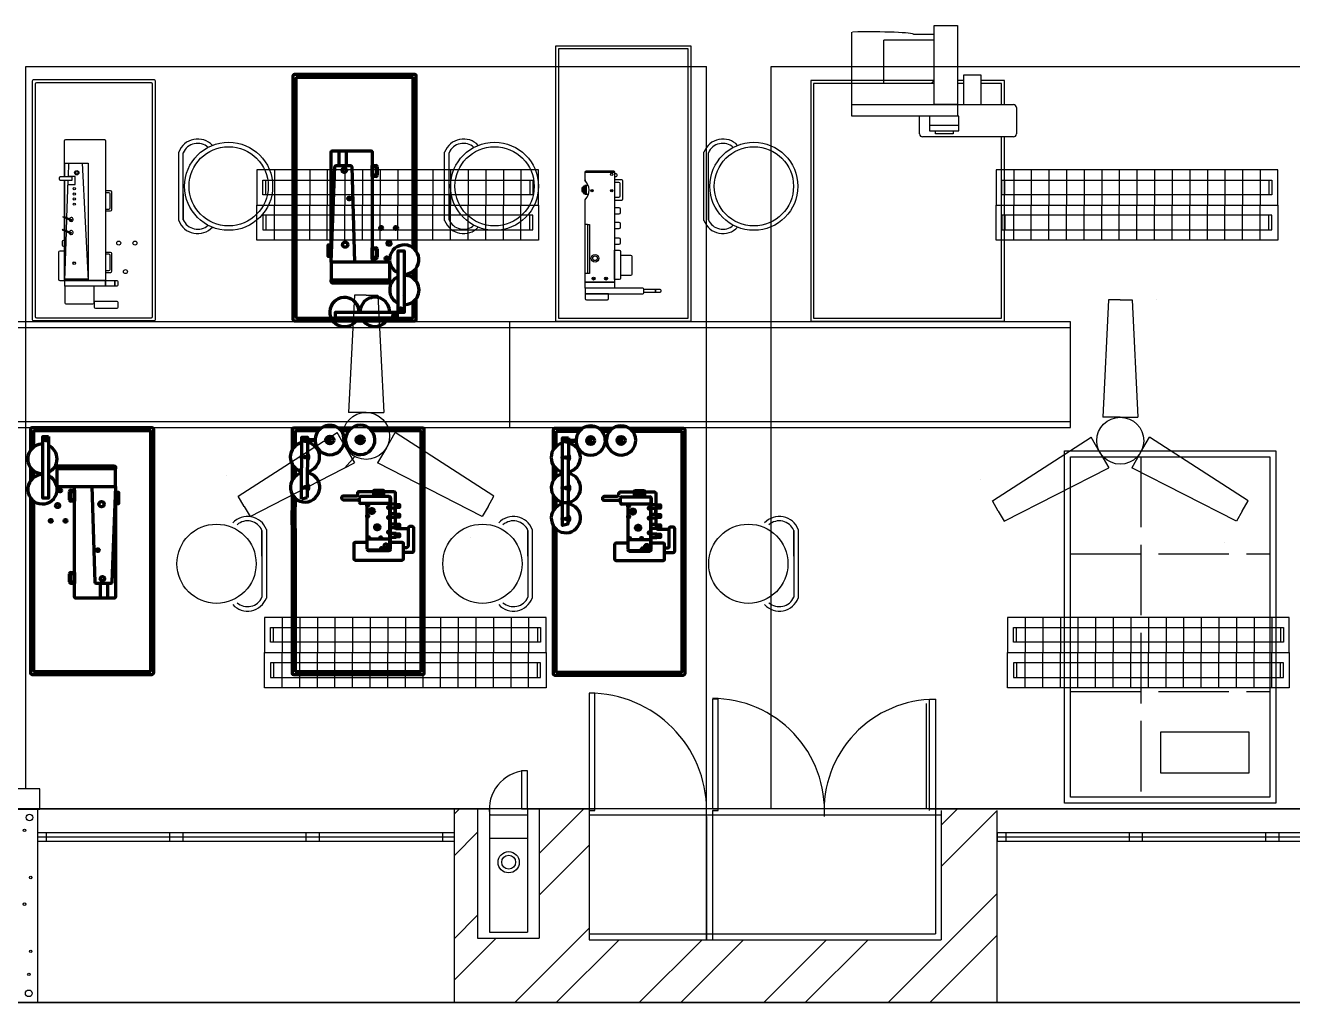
# Model space of a CAD drawing. Header units: inches. Extents: x 9 to 2198, y -380 to 182.
# Drawn here: x 531.1 to 747.1, y -309.1 to -142.5 of the extents above; entities that cross this region are included whole.
import ezdxf

# ---------------------------------------------------------------- set-up
doc = ezdxf.new("R2010")
doc.units = ezdxf.units.IN
doc.header["$MEASUREMENT"] = 0
doc.linetypes.add('ACAD_ISO02W100', pattern=[15, 12, -3])
for name, color, linetype in [('beam', 50, 'Continuous'), ('center table', 30, 'Continuous'), ('chairs', 100, 'Continuous'), ('electrical', 60, 'Continuous'), ('fans', 210, 'Continuous'), ('machines', 21, 'Continuous'), ('outer wall', 10, 'Continuous'), ('pillar hatching', 40, 'Continuous'), ('tables', 4, 'Continuous'), ('tubelights', 201, 'Continuous')]:
    doc.layers.add(name, color=color, linetype=linetype)

# ---------------------------------------------------------------- blocks, each defined once
blk = doc.blocks.new('new block')
at = {"layer": 'machines'}
for p, q in [((277.81, 1522.41), (282.31, 1522.41)), ((277.31, 1505.91), (277.31, 1521.91)), ((282.81, 1521.91), (282.81, 1506.41)), ((263.81, 1512.4), (277.31, 1512.4)), ((263.81, 1508.4), (263.81, 1512.4)), ((277.31, 1512.4), (277.31, 1508.4)), ((279.31, 1512.63), (279.31, 1507.63)), ((281.81, 1512.63), (279.31, 1512.63)), ((280.81, 1507.63), (280.81, 1512.63)), ((281.81, 1507.63), (281.81, 1512.63)), ((277.31, 1508.4), (263.81, 1508.4)), ((265.39, 1508.4), (265.39, 1504.9)), ((266.32, 1508.4), (266.32, 1499.85)), ((273.2, 1508.4), (273.2, 1508.4)), ((273.2, 1508.4), (273.7, 1507.9)), ((273.7, 1507.9), (273.7, 1499.82)), ((273.7, 1507.9), (273.7, 1507.9)), ((279.31, 1507.63), (281.81, 1507.63)), ((282.31, 1505.91), (279.31, 1505.91)), ((273.7, 1499.85), (266.32, 1499.85)), ((277.31, 1494.4), (264.95, 1494.4))]:
    blk.add_line(p, q, dxfattribs=at)
for points in [[(272.31, 1516.41), (272.31, 1513.41), (277.31, 1513.41), (277.31, 1516.41)], [(279.31, 1512.4), (279.31, 1494.4), (277.31, 1494.4), (277.31, 1512.4)], [(281.81, 1511.63), (282.31, 1511.63), (282.31, 1508.63), (281.81, 1508.63)]]:
    blk.add_lwpolyline(points, close=True, dxfattribs=at)
for centre, start, end in [((277.81, 1521.91), 90, 180), ((282.31, 1521.91), 0, 90), ((282.31, 1506.41), 270, 0)]:
    blk.add_arc(centre, 0.5, start, end, dxfattribs=at)
blk.add_ellipse((265.55, 1495.68), major_axis=(0.12, -9.34), ratio=0.066477, start_param=3.20336, end_param=4.842634, dxfattribs=at)
blk = doc.blocks.new('*U32')
at = {"layer": 'fans'}
for p, q in [((-3.57, 10), (-4.57, -10)), ((-1.57, 10), (-3.57, 10)), ((-1.57, 10), (-1.57, 10)), ((-1.57, 10), (-1.57, 10)), ((-1.57, 10), (-1.57, 10)), ((-1.57, 10), (-1.57, 10)), ((-1.57, 10), (0.43, 10)), ((0.43, 10), (1.43, -10)), ((4.57, 10), (4.57, 10)), ((-1.57, -10), (-4.57, -10)), ((-1.57, -10), (1.43, -10))]:
    blk.add_line(p, q, dxfattribs=at)
blk = doc.blocks.new('*U33')
at = {"layer": 'fans', "color": 0, "linetype": 'ByBlock', "lineweight": -2, "transparency": 16777216}
blk.add_blockref('*U32', (1152.58, 51.52), dxfattribs=at)
for p, rotation in [((1138.1, 31.88), 120), ((1162.34, 29.16), 239.9999999999999)]:
    blk.add_blockref('*U32', p, dxfattribs=dict(at, rotation=rotation))
blk = doc.blocks.new('*U34')
at = {"layer": 'fans'}
for p, q in [((-3.57, 10), (-4.57, -10)), ((-1.57, 10), (-3.57, 10)), ((-1.57, 10), (-1.57, 10)), ((-1.57, 10), (-1.57, 10)), ((-1.57, 10), (-1.57, 10)), ((-1.57, 10), (-1.57, 10)), ((-1.57, 10), (0.43, 10)), ((0.43, 10), (1.43, -10)), ((4.57, 10), (4.57, 10)), ((-1.57, -10), (-4.57, -10)), ((-1.57, -10), (1.43, -10))]:
    blk.add_line(p, q, dxfattribs=at)
blk = doc.blocks.new('*U35')
at = {"layer": 'fans', "color": 0, "linetype": 'ByBlock', "lineweight": -2, "transparency": 16777216}
blk.add_blockref('*U34', (1152.58, 51.52), dxfattribs=at)
for p, rotation in [((1138.1, 31.88), 120), ((1162.34, 29.16), 239.9999999999999)]:
    blk.add_blockref('*U34', p, dxfattribs=dict(at, rotation=rotation))
blk = doc.blocks.new('TUBELIGHT')
for p, q in [((2377.8, 620.73), (2329.8, 620.73)), ((2329.8, 620.73), (2329.8, 614.73)), ((2332.8, 620.73), (2332.8, 614.73)), ((2335.8, 620.73), (2335.8, 614.73)), ((2338.8, 620.73), (2338.8, 614.73)), ((2341.8, 620.73), (2341.8, 614.73)), ((2344.8, 620.73), (2344.8, 614.73)), ((2347.8, 620.73), (2347.8, 614.73)), ((2350.8, 620.73), (2350.8, 614.73)), ((2353.8, 620.73), (2353.8, 614.73)), ((2356.8, 620.73), (2356.8, 614.73)), ((2359.8, 620.73), (2359.8, 614.73)), ((2362.8, 620.73), (2362.8, 614.73)), ((2365.8, 620.73), (2365.8, 614.73)), ((2368.8, 620.73), (2368.8, 614.73)), ((2371.8, 620.73), (2371.8, 614.73)), ((2374.8, 620.73), (2374.8, 614.73)), ((2377.8, 614.73), (2377.8, 620.73)), ((2330.8, 618.98), (2376.8, 618.98)), ((2330.8, 616.48), (2330.8, 618.98)), ((2331.3, 616.48), (2331.3, 618.98)), ((2376.3, 618.98), (2376.3, 616.48)), ((2376.8, 618.98), (2376.8, 616.48)), ((2376.8, 616.48), (2330.8, 616.48)), ((2329.8, 614.73), (2377.8, 614.73)), ((2329.8, 608.73), (2329.8, 614.73)), ((2332.8, 608.73), (2332.8, 614.73)), ((2335.8, 608.73), (2335.8, 614.73)), ((2338.8, 608.73), (2338.8, 614.73)), ((2341.8, 608.73), (2341.8, 614.73)), ((2344.8, 608.73), (2344.8, 614.73)), ((2347.8, 608.73), (2347.8, 614.73)), ((2350.8, 608.73), (2350.8, 614.73)), ((2353.8, 608.73), (2353.8, 614.73)), ((2356.8, 608.73), (2356.8, 614.73)), ((2359.8, 608.73), (2359.8, 614.73)), ((2362.8, 608.73), (2362.8, 614.73)), ((2365.8, 608.73), (2365.8, 614.73)), ((2368.8, 608.73), (2368.8, 614.73)), ((2371.8, 608.73), (2371.8, 614.73)), ((2374.8, 608.73), (2374.8, 614.73)), ((2377.8, 614.73), (2377.8, 608.73)), ((2376.8, 612.98), (2330.8, 612.98)), ((2330.8, 612.98), (2330.8, 610.48)), ((2331.3, 612.98), (2331.3, 610.48)), ((2376.3, 610.48), (2376.3, 612.98)), ((2376.8, 610.48), (2376.8, 612.98)), ((2330.8, 610.48), (2376.8, 610.48)), ((2377.8, 608.73), (2329.8, 608.73))]:
    blk.add_line(p, q)

msp = doc.modelspace()

# ---------------------------------------------------------------- linework, layer by layer
at = {"layer": 'beam'}
for p, q in [((531.19477, -149.55658), (647.19477, -149.55658)), ((531.19477, -272.61355), (531.19477, -149.55658)), ((647.19477, -298.33975), (647.19477, -149.55658)), ((658.19477, -149.55658), (791.19477, -149.55658)), ((658.19477, -276.05658), (658.19477, -149.55658)), ((531.19477, -276.11355), (531.19477, -276.05658))]:
    msp.add_line(p, q, dxfattribs=at)
at = {"layer": 'center table'}
for p, q in [((709.19477, -193.05658), (136.19477, -193.05658)), ((709.19477, -194.05658), (136.19477, -194.05658)), ((613.69477, -211.05658), (613.69477, -193.05658)), ((709.19477, -211.05658), (709.19477, -193.05658)), ((136.19477, -210.05658), (709.19477, -210.05658)), ((136.19477, -211.05658), (709.19477, -211.05658))]:
    msp.add_line(p, q, dxfattribs=at)
at = {"layer": 'chairs', "linetype": 'ByBlock'}
for p, q in [((557.27291, -175.79992), (557.27291, -164.12129)), ((558.02291, -175.65413), (558.02291, -164.26708)), ((602.57893, -175.79992), (602.57893, -164.12129)), ((603.32893, -175.65413), (603.32893, -164.26708)), ((646.76628, -175.79992), (646.76628, -164.12129)), ((647.51628, -175.65413), (647.51628, -164.26708)), ((558.02291, -171.23863), (558.02291, -175.65413)), ((603.32893, -171.23863), (603.32893, -175.65413)), ((647.51628, -171.23863), (647.51628, -175.65413)), ((571.45125, -232.99527), (571.45125, -228.57977)), ((571.45125, -228.57977), (571.45125, -239.96682)), ((572.20125, -228.43398), (572.20125, -240.11261)), ((616.763, -232.99527), (616.763, -228.57977)), ((616.763, -228.57977), (616.763, -239.96682)), ((617.513, -228.43398), (617.513, -240.11261)), ((662.07476, -232.99527), (662.07476, -228.57977)), ((662.07476, -228.57977), (662.07476, -239.96682)), ((662.82476, -228.43398), (662.82476, -240.11261))]:
    msp.add_line(p, q, dxfattribs=at)
for centre, radius in [((565.77058, -169.9606), 7.5), ((565.77058, -169.9606), 6.75), ((611.0766, -169.9606), 7.5), ((611.0766, -169.9606), 6.75), ((655.26395, -169.9606), 7.5), ((655.26395, -169.9606), 6.75), ((563.70358, -234.2733), 6.75), ((609.01533, -234.2733), 6.75), ((654.32709, -234.2733), 6.75)]:
    msp.add_circle(centre, radius, dxfattribs=at)
for centre, radius, start, end in [((560.48731, -165.33658), 3.43646, 43.0339046, 159.2895399), ((605.79332, -165.33658), 3.43646, 43.0339046, 159.2895399), ((649.98067, -165.33658), 3.43646, 43.0339046, 159.2895399), ((560.48731, -165.33658), 2.68646, 48.4094874, 156.5400873), ((605.79332, -165.33658), 2.68646, 48.4094874, 156.5400873), ((649.98067, -165.33658), 2.68646, 48.4094874, 156.5400873), ((560.48731, -174.58463), 3.43646, 200.7104601, 316.9660954), ((560.48731, -174.58463), 2.68646, 203.4599127, 311.5905126), ((605.79332, -174.58463), 3.43646, 200.7104601, 316.9660954), ((605.79332, -174.58463), 2.68646, 203.4599127, 311.5905126), ((649.98067, -174.58463), 3.43646, 200.7104601, 316.9660954), ((649.98067, -174.58463), 2.68646, 203.4599127, 311.5905126), ((568.98686, -229.64927), 3.43646, 20.7104601, 136.9660954), ((614.29861, -229.64927), 3.43646, 20.7104601, 136.9660954), ((659.61037, -229.64927), 3.43646, 20.7104601, 136.9660954), ((568.98686, -229.64927), 2.68646, 23.4599127, 131.5905126), ((614.29861, -229.64927), 2.68646, 23.4599127, 131.5905126), ((659.61037, -229.64927), 2.68646, 23.4599127, 131.5905126), ((568.98686, -238.89732), 3.43646, 223.0339046, 339.2895399), ((568.98686, -238.89732), 2.68646, 228.4094874, 336.5400873), ((614.29861, -238.89732), 3.43646, 223.0339046, 339.2895399), ((614.29861, -238.89732), 2.68646, 228.4094874, 336.5400873), ((659.61037, -238.89732), 3.43646, 223.0339046, 339.2895399), ((659.61037, -238.89732), 2.68646, 228.4094874, 336.5400873)]:
    msp.add_arc(centre, radius, start, end, dxfattribs=at)
at = {"layer": 'electrical'}
msp.add_lwpolyline([(517.62191, -276.11355), (533.62191, -276.11355), (533.62191, -272.61355), (517.62191, -272.61355)], close=True, dxfattribs=at)
at = {"layer": 'fans'}
for p, q in [((591.90538, -215.43935), (592.03443, -215.57939)), ((587.2989, -216.01998), (585.55555, -217.95448)), ((714.9655, -216.2308), (714.84118, -216.364)), ((720.67498, -215.97461), (720.73584, -216.0393))]:
    msp.add_line(p, q, dxfattribs=at)
for centre in [(589.19477, -212.49782), (717.69477, -213.30658)]:
    msp.add_circle(centre, 4, dxfattribs=at)
at = {"layer": 'machines'}
for p, q in [((697.94442, -151.92726), (693.99569, -151.92726)), ((697.44442, -152.42726), (693.99569, -152.42726)), ((697.44442, -156.03662), (697.44442, -152.42726)), ((697.94442, -156.03662), (697.94442, -151.92726)), ((537.83058, -168.29237), (537.83058, -166.02467)), ((537.83058, -166.02467), (539.33171, -166.02467)), ((538.46817, -168.29237), (538.54895, -166.03883)), ((539.59482, -168.29237), (538.49646, -168.29237)), ((539.59482, -169.62774), (539.59482, -168.29237)), ((631.52729, -167.60361), (626.52872, -167.60361)), ((631.50457, -167.50453), (626.52929, -167.50453)), ((631.77934, -167.82374), (631.51089, -167.82374)), ((631.51089, -168.31272), (631.77934, -168.31272)), ((631.97934, -168.11272), (631.97934, -168.02374)), ((537.83058, -175.14084), (537.83058, -168.97315)), ((538.21687, -175.30298), (538.44376, -168.97315)), ((538.39185, -169.62774), (539.59482, -169.62774)), ((626.08491, -170.19934), (625.97486, -170.19934)), ((625.97486, -170.19934), (625.97486, -170.87048)), ((626.24499, -170.06912), (626.09491, -170.06912)), ((626.09491, -170.06912), (626.09491, -171.04078)), ((626.45509, -169.95893), (626.24499, -169.95893)), ((626.24499, -169.95893), (626.24499, -171.171)), ((627.03537, -169.82871), (626.46509, -169.82871)), ((626.46509, -169.82871), (626.46509, -171.31124)), ((626.51512, -168.84703), (626.51512, -168.98727)), ((626.51512, -168.98727), (626.51512, -168.98727)), ((626.66519, -169.83872), (626.66519, -171.31124)), ((632.74614, -168.83164), (631.51089, -168.83164)), ((632.26772, -169.31064), (631.51089, -169.31064)), ((632.46772, -171.60545), (632.46772, -169.51064)), ((632.94614, -172.11439), (632.94614, -169.03164)), ((545.38196, -171.05697), (544.8052, -171.05697)), ((545.66813, -170.74997), (544.81542, -170.74997)), ((545.58196, -173.6506), (545.58196, -171.25697)), ((545.86813, -173.94736), (545.86813, -170.94997)), ((625.97486, -170.87048), (626.08491, -170.87048)), ((626.09491, -171.04078), (626.24499, -171.04078)), ((626.24499, -171.171), (626.46509, -171.171)), ((626.46509, -171.31124), (627.07539, -171.31124)), ((631.52086, -171.80545), (632.26772, -171.80545)), ((631.53083, -172.31439), (632.74614, -172.31439)), ((544.79498, -173.8506), (545.38196, -173.8506)), ((544.79498, -174.14736), (545.66813, -174.14736)), ((537.83058, -177.38336), (537.83058, -175.35774)), ((538.13768, -177.51226), (538.20921, -175.51666)), ((626.53212, -176.43606), (626.90096, -176.43606)), ((626.8943, -176.44569), (627.23092, -176.44569)), ((626.90096, -176.43606), (626.90096, -184.80667)), ((627.23092, -176.44569), (627.23092, -184.82326)), ((537.83058, -186.02467), (537.83058, -177.60027)), ((537.83346, -185.99937), (538.13002, -177.72595)), ((545.66813, -181.22348), (544.81542, -181.22348)), ((545.38196, -181.53047), (544.8052, -181.53047)), ((545.58196, -184.1241), (545.58196, -181.73047)), ((545.86813, -184.42086), (545.86813, -181.42348)), ((544.79498, -184.3241), (545.38196, -184.3241)), ((544.79498, -184.62086), (545.66813, -184.62086)), ((626.90096, -184.80667), (626.51998, -184.80667)), ((627.23092, -184.82326), (626.60578, -184.82326)), ((541.8182, -185.78096), (537.81734, -185.78096)), ((684.69477, -276.05658), (684.69477, -258.05658))]:
    msp.add_line(p, q, dxfattribs=at)
at = {"layer": 'machines', "linetype": 'ByBlock', "lineweight": 100}
for p, q in [((584.53669, -163.90362), (584.53669, -166.40285)), ((585.81642, -163.89265), (585.81642, -166.40285)), ((583.85449, -167.29193), (583.63333, -167.32356)), ((583.63333, -167.55019), (583.63333, -167.32356)), ((583.63333, -167.55019), (583.85449, -167.55019)), ((590.22338, -166.40717), (590.84052, -166.40717)), ((590.22338, -168.29065), (590.22338, -166.40717)), ((590.22338, -166.60717), (590.64052, -166.60717)), ((590.64052, -168.09065), (590.22338, -168.09065)), ((590.84052, -168.29065), (590.22338, -168.29065)), ((590.89052, -166.85717), (590.89052, -167.84065)), ((591.09052, -166.65717), (591.09052, -168.04065)), ((590.22338, -180.42179), (590.84052, -180.42179)), ((590.22338, -182.30527), (590.22338, -180.42179)), ((590.22338, -180.62179), (590.64052, -180.62179)), ((590.89052, -180.87179), (590.89052, -181.85527)), ((591.09052, -180.67179), (591.09052, -182.05527)), ((590.64052, -182.10527), (590.22338, -182.10527)), ((590.84052, -182.30527), (590.22338, -182.30527)), ((585.69758, -213.32679), (585.69263, -213.12679)), ((630.14265, -213.41785), (630.13769, -213.21785)), ((538.65632, -223.35733), (538.65632, -221.97385)), ((538.85632, -223.15733), (538.85632, -222.17385)), ((538.90632, -221.72385), (539.52346, -221.72385)), ((539.10632, -221.92385), (539.52346, -221.92385)), ((539.52346, -221.72385), (539.52346, -223.60733)), ((590.49835, -222.16408), (592.1809, -222.16408)), ((590.49835, -222.36408), (590.49835, -222.16408)), ((590.49835, -222.36408), (592.1809, -222.36408)), ((590.61077, -222.35972), (590.61077, -222.15972)), ((590.75693, -222.36535), (590.75693, -222.16535)), ((590.90308, -222.36457), (590.90308, -222.16457)), ((591.06048, -222.36457), (591.06048, -222.16457)), ((591.19539, -222.36457), (591.19539, -222.16457)), ((591.34155, -222.35972), (591.34155, -222.15972)), ((591.48208, -222.35972), (591.48208, -222.15972)), ((591.60575, -222.35972), (591.60575, -222.15972)), ((591.73504, -222.35972), (591.73504, -222.15972)), ((591.86995, -222.3541), (591.86995, -222.1541)), ((592.00486, -222.3541), (592.00486, -222.1541)), ((592.11167, -222.3541), (592.11167, -222.1541)), ((634.94341, -222.25515), (636.62596, -222.25515)), ((634.94341, -222.45515), (634.94341, -222.25515)), ((635.05584, -222.45079), (635.05584, -222.25079)), ((635.20199, -222.45641), (635.20199, -222.25641)), ((635.34815, -222.45564), (635.34815, -222.25564)), ((635.50554, -222.45564), (635.50554, -222.25564)), ((635.64046, -222.45564), (635.64046, -222.25564)), ((635.78661, -222.45079), (635.78661, -222.25079)), ((635.92714, -222.45079), (635.92714, -222.25079)), ((636.05081, -222.45079), (636.05081, -222.25079)), ((636.18011, -222.45079), (636.18011, -222.25079)), ((636.31502, -222.44517), (636.31502, -222.24517)), ((636.44993, -222.44517), (636.44993, -222.24517)), ((636.55674, -222.44517), (636.55674, -222.24517)), ((539.52346, -223.60733), (538.90632, -223.60733)), ((539.52346, -223.40733), (539.10632, -223.40733)), ((577.10193, -228.25118), (577.10193, -224.56253)), ((578.20753, -223.20876), (579.15066, -222.95966)), ((588.07105, -223.77377), (588.07105, -223.0213)), ((588.32105, -222.7713), (593.08962, -222.7713)), ((593.33962, -224.02377), (588.32105, -224.02377)), ((593.33962, -224.02377), (589.33962, -224.02377)), ((589.33962, -224.02377), (589.33962, -231.77377)), ((593.23962, -223.0213), (593.23962, -224.02377)), ((593.23962, -231.92377), (593.23962, -224.02377)), ((593.33962, -223.0213), (593.33962, -224.02377)), ((593.33962, -231.77377), (593.33962, -224.02377)), ((594.13915, -223.23967), (594.13915, -223.59382)), ((594.13915, -223.59382), (594.13915, -224.08701)), ((594.20189, -224.78384), (594.20189, -224.08701)), ((594.30189, -224.78384), (594.30189, -224.08701)), ((594.30189, -224.2726), (594.90599, -224.2726)), ((594.30189, -224.3776), (594.90599, -224.3776)), ((594.30189, -224.4826), (594.90599, -224.4826)), ((632.51612, -223.86483), (632.51612, -223.11236)), ((632.76612, -222.86236), (637.53469, -222.86236)), ((637.78469, -224.11483), (632.76612, -224.11483)), ((637.78469, -224.11483), (633.78469, -224.11483)), ((633.78469, -224.11483), (633.78469, -231.86483)), ((634.94341, -222.45515), (636.62596, -222.45515)), ((637.68469, -223.11236), (637.68469, -224.11483)), ((637.68469, -232.01483), (637.68469, -224.11483)), ((637.78469, -223.11236), (637.78469, -224.11483)), ((637.78469, -231.86483), (637.78469, -224.11483)), ((638.58421, -223.33073), (638.58421, -223.68488)), ((638.58421, -223.68488), (638.58421, -224.17808)), ((638.64695, -224.8749), (638.64695, -224.17808)), ((638.74695, -224.8749), (638.74695, -224.17808)), ((638.74695, -224.36366), (639.35106, -224.36366)), ((638.74695, -224.46867), (639.35106, -224.46867)), ((638.74695, -224.57367), (639.35106, -224.57367)), ((576.60193, -227.61673), (576.60193, -225.19699)), ((594.13915, -225.71293), (594.13915, -224.78384)), ((594.20189, -226.40976), (594.20189, -225.71293)), ((594.30189, -224.59343), (594.90599, -224.59343)), ((594.30189, -226.40976), (594.30189, -225.71293)), ((594.30189, -225.89714), (594.90599, -225.89714)), ((594.30189, -225.99079), (594.90599, -225.99079)), ((594.30189, -226.07003), (594.90599, -226.07003)), ((594.30189, -226.15287), (594.90599, -226.15287)), ((594.30189, -226.23932), (594.90599, -226.23932)), ((638.58421, -225.804), (638.58421, -224.8749)), ((638.64695, -226.50082), (638.64695, -225.804)), ((638.74695, -224.6845), (639.35106, -224.6845)), ((638.74695, -226.50082), (638.74695, -225.804)), ((638.74695, -225.9882), (639.35106, -225.9882)), ((638.74695, -226.08185), (639.35106, -226.08185)), ((638.74695, -226.16109), (639.35106, -226.16109)), ((638.74695, -226.24394), (639.35106, -226.24394)), ((638.74695, -226.33039), (639.35106, -226.33039)), ((594.20189, -228.15181), (594.20189, -227.45499)), ((594.30189, -228.15181), (594.30189, -227.45499)), ((594.30189, -227.63325), (594.90599, -227.63325)), ((594.30189, -227.7197), (594.90599, -227.7197)), ((594.30189, -227.80254), (594.90599, -227.80254)), ((594.30189, -227.89259), (594.90599, -227.89259)), ((594.30189, -227.98263), (594.90599, -227.98263)), ((638.64695, -228.24288), (638.64695, -227.54606)), ((638.74695, -228.24288), (638.74695, -227.54606)), ((638.74695, -227.72432), (639.35106, -227.72432)), ((638.74695, -227.81076), (639.35106, -227.81076)), ((638.74695, -227.89361), (639.35106, -227.89361)), ((638.74695, -227.98366), (639.35106, -227.98366)), ((638.74695, -228.0737), (639.35106, -228.0737)), ((589.33962, -230.02377), (593.33962, -230.02377)), ((594.20189, -229.77773), (594.20189, -229.08091)), ((594.30189, -229.77773), (594.30189, -229.08091)), ((594.30189, -229.22169), (594.90599, -229.22169)), ((594.30189, -229.30814), (594.90599, -229.30814)), ((594.30189, -229.40539), (594.90599, -229.40539)), ((594.30189, -229.50264), (594.90599, -229.50264)), ((594.30189, -229.59629), (594.90599, -229.59629)), ((633.78469, -230.11483), (637.78469, -230.11483)), ((638.64695, -229.8688), (638.64695, -229.17197)), ((638.74695, -229.8688), (638.74695, -229.17197)), ((638.74695, -229.31276), (639.35106, -229.31276)), ((638.74695, -229.3992), (639.35106, -229.3992)), ((638.74695, -229.49646), (639.35106, -229.49646)), ((638.74695, -229.5937), (639.35106, -229.5937)), ((638.74695, -229.68736), (639.35106, -229.68736)), ((589.38962, -231.92377), (593.28962, -231.92377)), ((589.58962, -232.02377), (593.08962, -232.02377)), ((633.83469, -232.01483), (637.73469, -232.01483)), ((634.03469, -232.11483), (637.53469, -232.11483)), ((538.65632, -237.37194), (538.65632, -235.98846)), ((538.85632, -237.17194), (538.85632, -236.18846)), ((538.90632, -235.73846), (539.52346, -235.73846)), ((539.10632, -235.93846), (539.52346, -235.93846)), ((539.52346, -237.42194), (539.10632, -237.42194)), ((539.52346, -235.73846), (539.52346, -237.62194)), ((546.11351, -236.47892), (545.89235, -236.47892)), ((545.89235, -236.73718), (546.11351, -236.70556)), ((546.11351, -236.47892), (546.11351, -236.70556)), ((539.52346, -237.62194), (538.90632, -237.62194)), ((543.93042, -240.13647), (543.93042, -237.62627)), ((545.21015, -240.1255), (545.21015, -237.62627))]:
    msp.add_line(p, q, dxfattribs=at)
at = {"layer": 'machines'}
for points in [[(644.5221, -146.00234), (644.5221, -193.00234), (621.5221, -193.00234), (621.5221, -146.00234)], [(644.0221, -146.50234), (644.0221, -192.50234), (622.0221, -192.50234), (622.0221, -146.50234)], [(539.01844, -175.63941), (538.94103, -175.82382), (537.55792, -175.2433), (537.63532, -175.05889)], [(538.94103, -177.84944), (538.86363, -178.03386), (537.48052, -177.45334), (537.55792, -177.26892)], [(537.80413, -181.79427), (537.80413, -181.79427), (537.80413, -181.79427), (537.80413, -181.79427)], [(537.83058, -186.02467), (537.83058, -186.02467), (537.83058, -186.02467), (537.83058, -186.02467)], [(544.80413, -185.99937), (544.80413, -186.99937), (537.83343, -186.99937), (537.83343, -185.99937)], [(544.80413, -186.99937), (544.80413, -185.99937), (546.40413, -185.99937), (546.40413, -186.99937)], [(631.5221, -186.30234), (631.5221, -187.30234), (626.5221, -187.30234), (626.5221, -186.30234)], [(626.5221, -187.30234), (626.5221, -187.30234), (626.5221, -187.30234), (626.5221, -187.30234)]]:
    msp.add_lwpolyline(points, close=True, dxfattribs=at)
at = {"layer": 'machines', "linetype": 'ByBlock', "lineweight": 100}
for points in [[(597.73546, -181.00746), (597.73546, -151.15285, 0.414213562), (597.48546, -150.90285), (576.98546, -150.90285, 0.414213562), (576.73546, -151.15285), (576.73546, -192.65285, 0.414213562), (576.98546, -192.90285), (597.48546, -192.90285, 0.414213562), (597.73546, -192.65285), (597.73546, -189.09395)], [(597.23546, -180.47998), (597.23546, -151.65285, 0.414213562), (596.98546, -151.40285), (577.48546, -151.40285, 0.414213562), (577.23546, -151.65285), (577.23546, -192.15285, 0.414213562), (577.48546, -192.40285), (596.98546, -192.40285, 0.414213562), (597.23546, -192.15285), (597.23546, -189.60555)], [(532.01138, -223.02166), (532.01138, -252.87627, 0.414213562), (532.26138, -253.12627), (552.76138, -253.12627, 0.414213562), (553.01138, -252.87627), (553.01138, -211.37627, 0.414213562), (552.76138, -211.12627), (532.26138, -211.12627, 0.414213562), (532.01138, -211.37627), (532.01138, -214.93516)], [(581.58148, -211.144), (576.85193, -211.144, 0.414213562), (576.60193, -211.394), (576.60193, -214.84027)], [(576.60193, -227.61673), (576.60193, -252.894, 0.414213562), (576.85193, -253.144), (598.85193, -253.144, 0.414213562), (599.10193, -252.894), (599.10193, -211.394, 0.414213562), (598.85193, -211.144), (589.66399, -211.144)], [(626.02654, -211.23507), (621.297, -211.23507, 0.414213562), (621.047, -211.48507), (621.047, -214.93134)], [(621.047, -227.70779), (621.047, -252.98507, 0.414213562), (621.297, -253.23507), (643.297, -253.23507, 0.414213562), (643.547, -252.98507), (643.547, -211.48507, 0.414213562), (643.297, -211.23507), (634.10905, -211.23507)], [(532.51138, -223.54914), (532.51138, -252.37627, 0.414213562), (532.76138, -252.62627), (552.26138, -252.62627, 0.414213562), (552.51138, -252.37627), (552.51138, -211.87627, 0.414213562), (552.26138, -211.62627), (532.76138, -211.62627, 0.414213562), (532.51138, -211.87627), (532.51138, -214.42356)], [(581.05309, -211.644), (577.35193, -211.644, 0.414213562), (577.10193, -211.894), (577.10193, -214.22023)], [(577.10193, -228.25118), (577.10193, -252.394, 0.414213562), (577.35193, -252.644), (598.35193, -252.644, 0.414213562), (598.60193, -252.394), (598.60193, -211.894, 0.414213562), (598.35193, -211.644), (590.17645, -211.644)], [(625.49816, -211.73507), (621.797, -211.73507, 0.414213562), (621.547, -211.98507), (621.547, -214.3113)], [(621.547, -228.34225), (621.547, -252.48507, 0.414213562), (621.797, -252.73507), (642.797, -252.73507, 0.414213562), (643.047, -252.48507), (643.047, -211.98507, 0.414213562), (642.797, -211.73507), (634.62152, -211.73507)], [(587.78445, -222.44169), (587.78445, -222.20693, -0.414213562), (588.03445, -221.95693), (590.49835, -221.95693)], [(592.1809, -221.95693), (593.88915, -221.95693, -0.414213562), (594.13915, -222.20693), (594.13915, -223.23967)], [(632.22952, -222.53275), (632.22952, -222.29799, -0.414213562), (632.47952, -222.04799), (634.94341, -222.04799)], [(636.62596, -222.04799), (638.33421, -222.04799, -0.414213562), (638.58421, -222.29799), (638.58421, -223.33073)], [(588.07105, -223.42645), (585.32056, -223.42645, -0.414213562), (585.07056, -223.17645), (585.07056, -222.94169, -0.414213562), (585.32056, -222.69169), (587.53445, -222.69169)], [(632.51612, -223.51751), (629.76562, -223.51751, -0.414213562), (629.51562, -223.26751), (629.51562, -223.03275, -0.414213562), (629.76562, -222.78275), (631.97952, -222.78275)], [(595.58962, -231.38326), (595.58962, -230.89794, 0.414213562), (595.33962, -230.64794), (593.33962, -230.64794), (593.33962, -226.79584)], [(594.16665, -228.15181, 0.281419551), (594.38915, -228.28781), (596.40189, -228.28781)], [(595.58962, -231.49126), (596.15189, -231.49126, 0.414213562), (596.40189, -231.24126), (596.40189, -228.13462, -0.414213562), (596.65189, -227.88462), (597.02217, -227.88462, -0.414213562), (597.27217, -228.13462), (597.27217, -228.90735)], [(640.03469, -231.47433), (640.03469, -230.989, 0.414213562), (639.78469, -230.739), (637.78469, -230.739), (637.78469, -226.88691)], [(638.61172, -228.24288, 0.281419551), (638.83421, -228.37888), (640.84695, -228.37888)], [(640.03469, -231.58233), (640.59695, -231.58233, 0.414213562), (640.84695, -231.33233), (640.84695, -228.22569, -0.414213562), (641.09695, -227.97569), (641.46724, -227.97569, -0.414213562), (641.71724, -228.22569), (641.71724, -228.99841)], [(589.33962, -230.64794), (587.33962, -230.64794, 0.414213562), (587.08962, -230.89794), (587.08962, -233.39794, 0.414213562), (587.33962, -233.64794), (595.33962, -233.64794, 0.414213562), (595.58962, -233.39794), (595.58962, -230.89794)], [(597.27217, -228.90735), (597.27217, -232.09969, -0.414213562), (597.02217, -232.34969), (595.58962, -232.34969)], [(633.78469, -230.739), (631.78469, -230.739, 0.414213562), (631.53469, -230.989), (631.53469, -233.489, 0.414213562), (631.78469, -233.739), (639.78469, -233.739, 0.414213562), (640.03469, -233.489), (640.03469, -230.989)], [(641.71724, -228.99841), (641.71724, -232.19076, -0.414213562), (641.46724, -232.44076), (640.03469, -232.44076)]]:
    msp.add_lwpolyline(points, format="xyb", dxfattribs=at)
at = {"layer": 'machines'}
for points in [[(532.30413, -152.0473), (532.30413, -192.6473, 0.414213562), (532.50413, -192.8473), (553.10413, -192.8473, 0.414213562), (553.30413, -192.6473), (553.30413, -152.0473, 0.414213562), (553.10413, -151.8473), (532.50413, -151.8473, 0.414213562)], [(532.80413, -152.5473), (532.80413, -192.1473, 0.414213562), (533.00413, -192.3473), (552.60413, -192.3473, 0.414213562), (552.80413, -192.1473), (552.80413, -152.5473, 0.414213562), (552.60413, -152.3473), (533.00413, -152.3473, 0.414213562)], [(539.04564, -168.29237), (539.04564, -168.97315), (537.12736, -168.97315, -0.414213562), (536.92736, -168.77315), (536.92736, -168.49237, -0.414213562), (537.12736, -168.29237)], [(631.5221, -173.64799), (631.5221, -174.64799), (632.3221, -174.64799, 0.414213562), (632.5221, -174.44799), (632.5221, -173.84799, 0.414213562), (632.3221, -173.64799)], [(631.5221, -176.12876), (631.5221, -177.12876), (632.3221, -177.12876, 0.414213562), (632.5221, -176.92876), (632.5221, -176.32876, 0.414213562), (632.3221, -176.12876)], [(537.80736, -180.17796), (537.80736, -179.17796), (537.60736, -179.17796, 0.414213562), (537.40736, -179.37796), (537.40736, -179.97796, 0.414213562), (537.60736, -180.17796)], [(631.5221, -178.80537), (631.5221, -179.80537), (632.3221, -179.80537, 0.414213562), (632.5221, -179.60537), (632.5221, -179.00537, 0.414213562), (632.3221, -178.80537)], [(537.80413, -185.99937), (537.80413, -180.99937), (537.00413, -180.99937, 0.414213562), (536.80413, -181.19937), (536.80413, -185.79937, 0.414213562), (537.00413, -185.99937)], [(631.5221, -185.8428), (631.5221, -180.8428), (632.3221, -180.8428, -0.414213562), (632.5221, -181.0428), (632.5221, -185.6428, -0.414213562), (632.3221, -185.8428)], [(632.5221, -181.72995), (632.5221, -185.12995), (634.3221, -185.12995, 0.414213562), (634.5221, -184.92995), (634.5221, -181.92995, 0.414213562), (634.3221, -181.72995)], [(537.83343, -186.99937), (537.83343, -189.79937, 0.414213562), (538.03343, -189.99937), (542.63343, -189.99937, 0.414213562), (542.83343, -189.79937), (542.83343, -186.99937)], [(546.40413, -186.99937), (546.40413, -185.99937), (546.70413, -185.99937, -0.414213562), (546.90413, -186.19937), (546.90413, -186.79937, -0.414213562), (546.70413, -186.99937)], [(626.5221, -187.30234), (626.5221, -188.30234), (636.3221, -188.30234, 0.414213562), (636.5221, -188.10234), (636.5221, -187.50234, 0.414213562), (636.3221, -187.30234)], [(638.47755, -187.54017), (638.47755, -187.99017), (639.27755, -187.99017, 0.414213562), (639.47755, -187.79017), (639.47755, -187.74017, 0.414213562), (639.27755, -187.54017)], [(542.85964, -189.5796), (542.85964, -190.53574, 0.414213562), (543.05964, -190.73574), (546.77079, -190.73574, 0.414213562), (546.97079, -190.53574), (546.97079, -189.7796, 0.414213562), (546.77079, -189.5796)], [(626.5221, -188.30234), (626.5221, -189.10234, 0.414213562), (626.7221, -189.30234), (630.3221, -189.30234, 0.414213562), (630.5221, -189.10234), (630.5221, -188.30234)]]:
    msp.add_lwpolyline(points, format="xyb", close=True, dxfattribs=at)
for points in [[(685.98181, -151.92726), (664.94442, -151.92726), (664.94442, -192.92726), (697.94442, -192.92726), (697.94442, -161.53662)], [(685.98181, -152.42726), (665.44442, -152.42726), (665.44442, -192.42726), (697.44442, -192.42726), (697.44442, -161.53662)], [(690.99569, -151.92726), (689.98181, -151.92726)], [(690.99569, -152.42726), (689.98181, -152.42726)], [(537.83058, -166.02467), (540.83284, -166.02467), (541.82932, -185.99937)], [(537.83346, -168.29237), (537.83346, -165.99937), (541.83346, -165.99937), (541.83346, -185.99937), (537.83346, -185.99937), (537.83346, -177.60147)], [(537.80413, -175.12974), (537.80413, -168.97315)], [(537.83346, -175.14205), (537.83346, -168.97315)], [(626.5221, -168.99206), (626.5221, -168.9565)], [(537.80413, -177.37226), (537.80413, -175.34664)], [(537.83346, -177.38457), (537.83346, -175.35895)], [(636.5221, -187.99017), (638.47755, -187.99017), (638.47755, -187.54017), (636.5221, -187.54017)]]:
    msp.add_lwpolyline(points, dxfattribs=at)
for points in [[(537.80413, -168.29237), (537.80413, -162.19937, -0.414213562), (538.00413, -161.99937), (544.60413, -161.99937, -0.414213562), (544.80413, -162.19937), (544.80413, -185.99937), (537.80413, -185.99937), (537.80413, -177.58916)], [(626.5221, -168.90859), (626.5221, -167.50234, -0.414213562), (626.7221, -167.30234), (631.3221, -167.30234, -0.414213562), (631.5221, -167.50234), (631.5221, -186.30234), (626.5221, -186.30234), (626.5221, -172.22061)]]:
    msp.add_lwpolyline(points, format="xyb", dxfattribs=at)
at = {"layer": 'machines', "linetype": 'ByBlock', "lineweight": 100}
for points in [[(583.23546, -182.90285), (583.23546, -164.15285, -0.414213562), (583.48546, -163.90285), (589.98546, -163.90285, -0.414213562), (590.23546, -164.15285), (590.23546, -182.90285)], [(583.23546, -182.90285), (583.88309, -166.6429, -0.402601402), (584.13289, -166.40285), (586.49721, -166.40285, -0.405445019), (586.7471, -166.64534), (587.23546, -182.90285)], [(583.23546, -182.90285), (583.23546, -185.90285), (593.23546, -185.90285), (593.23546, -183.15285, 0.414213562), (592.98546, -182.90285)], [(593.23546, -185.90285), (593.23546, -186.21534, -0.414213562), (592.98546, -186.46534), (583.51531, -186.46534, -0.414213562), (583.26531, -186.21534), (583.26531, -185.90285)], [(536.51138, -218.12627), (536.51138, -217.81378, -0.414213562), (536.76138, -217.56378), (546.23153, -217.56378, -0.414213562), (546.48153, -217.81378), (546.48153, -218.12627)], [(546.51138, -221.12627), (546.51138, -218.12627), (536.51138, -218.12627), (536.51138, -220.87627, 0.414213562), (536.76138, -221.12627)], [(546.51138, -221.12627), (546.51138, -239.87627, -0.414213562), (546.26138, -240.12627), (539.76138, -240.12627, -0.414213562), (539.51138, -239.87627), (539.51138, -221.12627)], [(546.51138, -221.12627), (545.86375, -237.38622, -0.402601402), (545.61395, -237.62627), (543.24963, -237.62627, -0.405445019), (542.99974, -237.38377), (542.51138, -221.12627)], [(590.49835, -222.7713), (590.49835, -221.82606, -0.414213562), (590.59835, -221.72606), (592.0809, -221.72606, -0.414213562), (592.1809, -221.82606), (592.1809, -222.7713)], [(634.94341, -222.86236), (634.94341, -221.91713, -0.414213562), (635.04341, -221.81713), (636.52596, -221.81713, -0.414213562), (636.62596, -221.91713), (636.62596, -222.86236)], [(589.33962, -224.46882), (589.33962, -224.14176), (589.5148, -224.14176, -0.414213562), (589.6148, -224.24176), (589.6148, -224.36882, -0.414213562), (589.5148, -224.46882)], [(633.78468, -224.55989), (633.78468, -224.23283), (633.95986, -224.23283, -0.414213562), (634.05986, -224.33283), (634.05986, -224.45989, -0.414213562), (633.95986, -224.55989)], [(589.33962, -226.32162), (589.33962, -225.99456), (589.5148, -225.99456, -0.414213562), (589.6148, -226.09456), (589.6148, -226.22162, -0.414213562), (589.5148, -226.32162)], [(633.78468, -226.41268), (633.78468, -226.08562), (633.95986, -226.08562, -0.414213562), (634.05986, -226.18562), (634.05986, -226.31268, -0.414213562), (633.95986, -226.41268)], [(589.50147, -230.02377), (589.50147, -229.79671, -0.414213562), (589.60147, -229.69671), (589.67665, -229.69671, -0.414213562), (589.77665, -229.79671), (589.77665, -230.02377)], [(591.54813, -230.02377), (591.54813, -229.79671, -0.414213562), (591.64813, -229.69671), (591.72331, -229.69671, -0.414213562), (591.82331, -229.79671), (591.82331, -230.02377)], [(633.94653, -230.11483), (633.94653, -229.88777, -0.414213562), (634.04653, -229.78777), (634.12171, -229.78777, -0.414213562), (634.22171, -229.88777), (634.22171, -230.11483)], [(635.99319, -230.11483), (635.99319, -229.88777, -0.414213562), (636.09319, -229.78777), (636.16838, -229.78777, -0.414213562), (636.26838, -229.88777), (636.26838, -230.11483)]]:
    msp.add_lwpolyline(points, format="xyb", close=True, dxfattribs=at)
for points in [[(583.22897, -179.94587), (583.22897, -181.93804), (582.74979, -181.93804), (582.74979, -179.94587)], [(583.22897, -180.57304), (583.22897, -181.79047), (582.78665, -181.79047), (582.78665, -180.57304)], [(594.65249, -191.44242), (594.65249, -180.94242), (595.65249, -180.94242), (595.65249, -191.44242)], [(594.65249, -191.44242), (594.65249, -180.94242), (595.65249, -180.94242), (595.65249, -191.44242)], [(594.50638, -192.41573), (584.00638, -192.41573), (584.00638, -191.41573), (594.50638, -191.41573)], [(535.09436, -212.58669), (535.09436, -223.08669), (534.09436, -223.08669), (534.09436, -212.58669)], [(535.09436, -212.58669), (535.09436, -223.08669), (534.09436, -223.08669), (534.09436, -212.58669)], [(623.68, -212.80104), (623.55563, -227.52061), (622.64099, -227.74438), (622.68, -212.80104)], [(546.51787, -224.08324), (546.51787, -222.09107), (546.99706, -222.09107), (546.99706, -224.08324)], [(546.51787, -223.45608), (546.51787, -222.23864), (546.96019, -222.23864), (546.96019, -223.45608)], [(594.3019, -224.69261), (594.3019, -224.16373), (594.90599, -224.16373), (594.90599, -224.69261)], [(638.74696, -224.78368), (638.74696, -224.25479), (639.35106, -224.25479), (639.35106, -224.78368)], [(594.3019, -226.32573), (594.3019, -225.79685), (594.90599, -225.79685), (594.90599, -226.32573)], [(638.74696, -226.4168), (638.74696, -225.88791), (639.35106, -225.88791), (639.35106, -226.4168)], [(594.3019, -228.06376), (594.3019, -227.53488), (594.90599, -227.53488), (594.90599, -228.06376)], [(638.74696, -228.15483), (638.74696, -227.62594), (639.35106, -227.62594), (639.35106, -228.15483)], [(593.33962, -229.77773), (593.33962, -229.77773), (593.35236, -229.77773), (593.35236, -229.77773)], [(594.3019, -229.68355), (594.3019, -229.15467), (594.90599, -229.15467), (594.90599, -229.68355)], [(637.78469, -229.8688), (637.78469, -229.8688), (637.79743, -229.8688), (637.79743, -229.8688)], [(638.74696, -229.77462), (638.74696, -229.24573), (639.35106, -229.24573), (639.35106, -229.77462)]]:
    msp.add_lwpolyline(points, close=True, dxfattribs=at)
for points in [[(597.23546, -185.63514), (597.23546, -184.41068)], [(597.73546, -186.14674), (597.73546, -183.8832)], [(586.72069, -211.144), (584.45316, -211.144)], [(631.16575, -211.23507), (628.89823, -211.23507)], [(578.20753, -223.20876), (578.23494, -212.70997), (579.23494, -212.70997), (579.14833, -222.96028)], [(580.52103, -213.32679), (579.22979, -213.32679), (579.22979, -213.12679), (580.51813, -213.12679)], [(586.20822, -211.644), (584.98155, -211.644)], [(585.69758, -213.32679), (585.5136, -213.32679)], [(585.51651, -213.12679), (585.69263, -213.12679)], [(624.9661, -213.41785), (623.67486, -213.41785), (623.67486, -213.21785), (624.9632, -213.21785)], [(630.65329, -211.73507), (629.42661, -211.73507)], [(630.14265, -213.41785), (629.95867, -213.41785)], [(629.96157, -213.21785), (630.13769, -213.21785)], [(532.01138, -217.88237), (532.01138, -220.14591)], [(576.60193, -217.3188), (576.60193, -220.06125)], [(577.10193, -217.93884), (577.10193, -219.41858)], [(621.047, -217.40987), (621.047, -220.15231)], [(621.547, -218.0299), (621.547, -219.50965)], [(532.51138, -218.39397), (532.51138, -219.61844)], [(576.60193, -222.44785), (576.60193, -225.19699)], [(577.10193, -223.09052), (577.10193, -224.56253)], [(594.30189, -224.78384), (593.33962, -224.78384), (593.33962, -224.08701), (594.30189, -224.08701)], [(621.047, -222.53892), (621.047, -225.28806)], [(621.547, -223.18159), (621.547, -224.6536)], [(638.74695, -224.8749), (637.78469, -224.8749), (637.78469, -224.17808), (638.74695, -224.17808)], [(594.30189, -226.40976), (593.33962, -226.40976), (593.33962, -225.71293), (594.30189, -225.71293)], [(594.13915, -224.78384), (594.13915, -225.41877)], [(594.13915, -224.78384), (594.13915, -225.71293)], [(594.13915, -226.40976), (594.13915, -227.45499)], [(638.74695, -226.50082), (637.78469, -226.50082), (637.78469, -225.804), (638.74695, -225.804)], [(638.58421, -224.8749), (638.58421, -225.50984)], [(638.58421, -224.8749), (638.58421, -225.804)], [(638.58421, -226.50082), (638.58421, -227.54606)], [(594.30189, -228.15181), (593.33962, -228.15181), (593.33962, -227.45499), (594.30189, -227.45499)], [(638.74695, -228.24288), (637.78469, -228.24288), (637.78469, -227.54606), (638.74695, -227.54606)], [(594.30189, -229.77773), (593.33962, -229.77773), (593.33962, -229.08091), (594.30189, -229.08091)], [(638.74695, -229.8688), (637.78469, -229.8688), (637.78469, -229.17197), (638.74695, -229.17197)]]:
    msp.add_lwpolyline(points, dxfattribs=at)
at = {"layer": 'machines'}
for centre, radius in [((539.89208, -167.65869), 0.36649), ((539.89208, -167.65869), 0.36649), ((539.89208, -167.65869), 0.23), ((631.04015, -167.94235), 0.20516), ((539.47324, -170.38451), 0.19079), ((627.67962, -170.69152), 0.20516), ((631.04015, -170.69152), 0.20516), ((539.47324, -171.27565), 0.19079), ((539.47324, -172.11436), 0.19079), ((627.67962, -170.69152), 0.08206), ((631.04015, -170.69152), 0.08206), ((539.47324, -173.0055), 0.19079), ((547.04116, -179.63546), 0.33753), ((549.80555, -179.63546), 0.33753), ((539.47324, -183.07032), 0.23), ((539.47324, -183.07032), 0.19079), ((628.20491, -182.21909), 0.65714), ((628.20491, -182.21909), 0.39428), ((548.18737, -184.49595), 0.33753), ((627.94977, -185.68844), 0.24678), ((627.95193, -185.68686), 0.13077), ((630.08594, -185.68844), 0.24678), ((630.08562, -185.68686), 0.13077)]:
    msp.add_circle(centre, radius, dxfattribs=at)
at = {"layer": 'machines', "linetype": 'ByBlock', "lineweight": 100}
for centre, radius in [((585.47746, -167.21816), 0.36505), ((586.28839, -172.051), 0.2361), ((591.77886, -177.07059), 0.24787), ((594.28734, -177.07059), 0.24787), ((585.6249, -179.90897), 0.44407), ((593.11248, -179.67211), 0.34337), ((592.69969, -182.24189), 0.24787), ((594.01096, -191.99349), 0.26374), ((595.07473, -190.947), 0.26374), ((595.07473, -190.947), 0.26374), ((534.67212, -213.08211), 0.26374), ((534.67212, -213.08211), 0.26374), ((578.8127, -213.20539), 0.26374), ((583.01732, -213.19055), 0.67188), ((583.01732, -213.19055), 0.18659), ((588.19234, -213.16495), 0.67188), ((588.19234, -213.16495), 0.18659), ((623.25776, -213.29646), 0.26374), ((627.46238, -213.28162), 0.67188), ((627.46238, -213.28162), 0.18659), ((632.6374, -213.25602), 0.67188), ((632.6374, -213.25602), 0.18659), ((578.78968, -216.07953), 0.12761), ((623.23474, -216.1706), 0.12761), ((537.04715, -221.78722), 0.24787), ((578.78968, -221.26573), 0.12761), ((623.23474, -221.3568), 0.12761), ((536.63436, -224.35701), 0.34337), ((544.12195, -224.12014), 0.44407), ((592.99283, -224.69974), 0.17199), ((535.4595, -226.95852), 0.24787), ((537.96798, -226.95852), 0.24787), ((590.17222, -225.285), 0.42997), ((590.17222, -225.285), 0.17199), ((592.99283, -226.40388), 0.17199), ((623.23474, -226.62553), 0.12761), ((634.61729, -225.37607), 0.42997), ((634.61729, -225.37607), 0.17199), ((637.4379, -224.79081), 0.17199), ((637.4379, -226.49494), 0.17199), ((591.10096, -228.05638), 0.42997), ((591.10096, -228.05638), 0.17199), ((592.99283, -228.89984), 0.17199), ((635.54603, -228.14744), 0.42997), ((635.54603, -228.14744), 0.17199), ((637.4379, -228.99091), 0.17199), ((592.56286, -231.22367), 0.32678), ((637.00792, -231.31473), 0.32678), ((543.45845, -231.97811), 0.2361), ((591.84051, -231.67122), 0.18935), ((636.28557, -231.76229), 0.18935), ((544.26938, -236.81095), 0.36505)]:
    msp.add_circle(centre, radius, dxfattribs=at)
for centre, radius, start, end in [((590.64052, -166.85717), 0.25, 0, 90), ((590.64052, -167.84065), 0.25, 270, 0), ((590.84052, -166.65717), 0.25, 0, 90), ((590.84052, -168.04065), 0.25, 270, 0), ((590.64052, -180.87179), 0.25, 0, 90), ((590.84052, -180.67179), 0.25, 0, 90), ((595.69034, -182.44533), 2.5, 269.1324235, 245.4717745), ((590.64052, -181.85527), 0.25, 270, 0), ((590.84052, -182.05527), 0.25, 270, 0), ((595.71594, -187.62034), 2.5, 115.1747027, 244.8252973), ((595.71594, -187.62034), 2.5, 268.5456897, 91.4543103), ((585.50929, -191.37788), 2.5, 359.1324235, 335.4717745), ((590.68431, -191.35228), 2.5, 358.5456897, 181.4543103), ((590.68431, -191.35228), 2.5, 205.1747027, 334.8252973), ((583.01732, -213.19055), 2.5, 356.8761038, 183.1238962), ((588.19234, -213.16495), 2.5, 183.7115599, 179.1252683), ((627.46238, -213.28162), 2.5, 356.8761038, 183.1238962), ((632.6374, -213.25602), 2.5, 183.7115599, 179.1252683), ((578.77316, -216.07953), 2.5, 102.4324273, 257.5675727), ((578.77316, -216.07953), 2.5, 280.6443388, 79.3556612), ((583.01732, -213.19055), 2.5, 183.1238962, 356.8761038), ((623.21822, -216.1706), 2.5, 102.4324273, 257.5675727), ((623.21822, -216.1706), 2.5, 280.6443388, 79.3556612), ((627.46238, -213.28162), 2.5, 183.1238962, 356.8761038), ((534.03091, -216.40877), 2.5, 88.5456897, 271.4543103), ((534.03091, -216.40877), 2.5, 295.1747027, 64.8252973), ((578.77316, -216.07953), 0.67188, 144.3538931, 215.3469535), ((578.77316, -216.07953), 0.67188, 309.6734942, 49.358275), ((623.21822, -216.1706), 0.67188, 144.3538931, 215.3469535), ((623.21822, -216.1706), 0.67188, 309.6734942, 49.358275), ((534.0565, -221.58379), 2.5, 89.1324235, 65.4717745), ((578.79875, -221.25455), 2.5, 103.0338361, 79.9519754), ((623.24382, -221.34562), 2.5, 103.0338361, 79.9519754), ((538.90632, -221.97385), 0.25, 90, 180), ((539.10632, -222.17385), 0.25, 90, 180), ((578.78968, -221.26573), 0.67188, 149.0419017, 210.6589448), ((578.78968, -221.26573), 0.67188, 303.2329283, 55.7988409), ((623.23474, -221.3568), 0.67188, 149.0419017, 210.6589448), ((623.23474, -221.3568), 0.67188, 303.2329283, 55.7988409), ((538.90632, -223.35733), 0.25, 180, 270), ((539.10632, -223.15733), 0.25, 180, 270), ((587.53445, -222.44169), 0.25, 270, 0), ((588.32105, -223.0213), 0.25, 90, 180), ((588.32105, -223.77377), 0.25, 180, 270), ((593.08962, -223.0213), 0.25, 0, 90), ((593.28962, -223.0213), 0.05, 0, 180), ((623.23474, -226.49792), 2.5, 103.5125979, 81.9418387), ((631.97952, -222.53275), 0.25, 270, 0), ((632.76612, -223.11236), 0.25, 90, 180), ((632.76612, -223.86483), 0.25, 180, 270), ((637.53469, -223.11236), 0.25, 0, 90), ((637.73469, -223.11236), 0.05, 0, 180), ((623.23474, -226.62553), 0.67188, 151.4151246, 208.285722), ((623.23474, -226.62553), 0.67188, 298.7799019, 60.2518673), ((589.58962, -231.77377), 0.25, 180, 270), ((593.08962, -231.77377), 0.25, 270, 0), ((634.03469, -231.86483), 0.25, 180, 270), ((637.53469, -231.86483), 0.25, 270, 0), ((538.90632, -235.98846), 0.25, 90, 180), ((538.90632, -237.37194), 0.25, 180, 270), ((539.10632, -236.18846), 0.25, 90, 180), ((539.10632, -237.17194), 0.25, 180, 270)]:
    msp.add_arc(centre, radius, start, end, dxfattribs=at)
at = {"layer": 'machines'}
for centre, radius, start, end in [((631.77934, -168.02374), 0.2, 0, 90), ((631.77934, -168.11272), 0.2, 270, 0), ((624.89649, -170.60274), 2.28843, 314.2568199, 46.4588805), ((632.26772, -169.51064), 0.2, 0, 90), ((632.74614, -169.03164), 0.2, 0, 90), ((545.38196, -171.25697), 0.2, 0, 90), ((545.66813, -170.94997), 0.2, 0, 90), ((632.26772, -171.60545), 0.2, 270, 0), ((632.74614, -172.11439), 0.2, 270, 0), ((545.38196, -173.6506), 0.2, 270, 0), ((545.66813, -173.94736), 0.2, 270, 0), ((538.94103, -175.62382), 0.33997, 190.0811519, 154.6036232), ((538.94103, -177.84944), 0.33997, 193.2665096, 157.231146), ((545.66813, -181.42348), 0.2, 0, 90), ((545.38196, -181.73047), 0.2, 0, 90), ((545.38196, -184.1241), 0.2, 270, 0), ((545.66813, -184.42086), 0.2, 270, 0)]:
    msp.add_arc(centre, radius, start, end, dxfattribs=at)
at = {"layer": 'outer wall'}
for p, q in [((791.19477, -276.05658), (9.19477, -276.05658)), ((434.69477, -276.05658), (610.19477, -276.05658)), ((533.19477, -276.05658), (533.19477, -309.05658)), ((604.19477, -276.05658), (604.19477, -309.05658)), ((608.19477, -276.05658), (608.19477, -298.05658)), ((610.19477, -276.05658), (610.19477, -297.05658)), ((615.69477, -276.05658), (628.19006, -276.05658)), ((616.69477, -276.05658), (616.69477, -297.05658)), ((618.69477, -276.05658), (618.69477, -298.05658)), ((627.19006, -276.33975), (627.19006, -298.33975)), ((648.19006, -276.05658), (649.19006, -276.05658)), ((648.19006, -276.33975), (648.19006, -298.33975)), ((667.22047, -276.05658), (667.30654, -276.05658)), ((685.19006, -276.05658), (791.19477, -276.05658)), ((686.19006, -276.33975), (686.19006, -297.33975)), ((687.19006, -276.33975), (687.19006, -298.33975)), ((696.69006, -276.33975), (696.69006, -309.05658)), ((610.19477, -277.05658), (616.69477, -277.05658)), ((610.19477, -277.05658), (616.69477, -277.05658)), ((627.19006, -277.05658), (687.19006, -277.05658)), ((627.19006, -277.05658), (678.69477, -277.05658)), ((647.19006, -277.33975), (647.19006, -298.33975)), ((533.19598, -280.05658), (604.19598, -280.05658)), ((533.19598, -280.05658), (533.19598, -281.55658)), ((534.69598, -280.05658), (534.69598, -281.55658)), ((555.69598, -280.05658), (555.69598, -281.55658)), ((557.94598, -280.05658), (557.94598, -281.55658)), ((578.94598, -280.05658), (578.94598, -281.55658)), ((581.19598, -280.05658), (581.19598, -281.55658)), ((602.19598, -280.05658), (602.19598, -281.55658)), ((696.695, -280.05658), (767.695, -280.05658)), ((696.695, -280.05658), (696.695, -281.55658)), ((698.195, -280.05658), (698.195, -281.55658)), ((719.195, -280.05658), (719.195, -281.55658)), ((721.445, -280.05658), (721.445, -281.55658)), ((742.445, -280.05658), (742.445, -281.55658)), ((744.695, -280.05658), (744.695, -281.55658)), ((533.19598, -280.80658), (604.19598, -280.80658)), ((533.19598, -281.55658), (604.19598, -281.55658)), ((610.19477, -281.05658), (616.69477, -281.05658)), ((696.695, -280.80658), (767.695, -280.80658)), ((696.695, -281.55658), (767.695, -281.55658)), ((610.19477, -297.05658), (616.69477, -297.05658)), ((627.19006, -297.33975), (686.19006, -297.33975)), ((608.19477, -298.05658), (618.69477, -298.05658)), ((627.19006, -298.33975), (687.19006, -298.33975)), ((791.19477, -309.05658), (9.19477, -309.05658)), ((9.19477, -309.05658), (791.19477, -309.05658))]:
    msp.add_line(p, q, dxfattribs=at)
at = {"layer": 'outer wall', "linetype": 'Continuous'}
for p, q in [((604.19477, -276.95588), (605.09408, -276.05658)), ((618.69477, -283.66909), (626.30729, -276.05658)), ((687.19006, -278.81342), (689.9469, -276.05658)), ((687.19006, -285.88448), (696.69006, -276.38448)), ((604.19477, -284.02695), (608.19477, -280.02695)), ((618.69477, -290.74016), (627.19006, -282.24487)), ((678.1601, -309.05658), (696.69006, -290.52662)), ((604.19477, -298.16909), (608.19477, -294.16909)), ((614.52049, -309.05658), (627.19006, -296.38701)), ((685.23117, -309.05658), (696.69006, -297.59769)), ((604.19477, -305.24016), (611.37835, -298.05658)), ((621.59156, -309.05658), (632.30838, -298.33975)), ((635.73369, -309.05658), (646.45052, -298.33975)), ((647.19477, -304.66656), (653.52159, -298.33975)), ((658.19477, -307.8087), (667.66372, -298.33975)), ((664.01796, -309.05658), (674.73479, -298.33975)), ((642.80476, -309.05658), (647.19477, -304.66656)), ((656.9469, -309.05658), (658.19477, -307.8087))]:
    msp.add_line(p, q, dxfattribs=at)
at = {"layer": 'outer wall'}
for points in [[(628.19006, -276.33975), (628.19006, -256.33975), (627.19006, -256.33975), (627.19006, -276.33975)], [(615.69477, -276.05658), (616.69477, -276.05658), (616.69477, -269.55658), (615.69477, -269.55658)]]:
    msp.add_lwpolyline(points, close=True, dxfattribs=at)
for points in [[(648.19006, -276.33975), (649.19006, -276.33975), (649.19006, -257.33975), (648.19006, -257.33975), (648.19006, -276.05658)], [(685.19006, -276.33975), (685.19006, -257.33975), (686.19006, -257.33975), (686.19006, -276.33975)]]:
    msp.add_lwpolyline(points, dxfattribs=at)
for centre, radius in [((616.69477, -276.05658), 3.410605131648481e-13), ((613.48612, -285.1294), 1.81502), ((613.48612, -285.1294), 1.18965)]:
    msp.add_circle(centre, radius, dxfattribs=at)
for centre, radius, start, end in [((627.19006, -276.33975), 20.02498, 357.1375948, 87.1375948), ((648.19006, -276.33975), 19.11858, 357.0017683, 90), ((686.19006, -276.33975), 18.9717, 90, 183.0214661), ((616.69477, -276.05658), 6.51245, 93.5439256, 188.832824)]:
    msp.add_arc(centre, radius, start, end, dxfattribs=at)
at = {"layer": 'pillar hatching'}
for centre, radius in [((531.8421, -277.51786), 0.56589), ((530.99208, -279.68883), 0.21161), ((532.05143, -287.72992), 0.21161), ((530.99208, -292.26968), 0.21161), ((532.05143, -300.31077), 0.21161), ((531.73363, -304.22551), 0.21161), ((531.70599, -307.4682), 0.56589)]:
    msp.add_circle(centre, radius, dxfattribs=at)
at = {"layer": 'tables'}
for p, q in [((709.19477, -274.05658), (709.19477, -216.05658)), ((709.19477, -216.05658), (743.19477, -216.05658)), ((743.19477, -216.05658), (743.19477, -274.05658)), ((743.19477, -274.05658), (709.19477, -274.05658))]:
    msp.add_line(p, q, dxfattribs=at)
at = {"layer": 'tables', "linetype": 'ACAD_ISO02W100'}
for p, q in [((721.19477, -216.05658), (721.19477, -274.05658)), ((709.19477, -232.55658), (743.19477, -232.55658)), ((709.19477, -256.05658), (743.19477, -256.05658))]:
    msp.add_line(p, q, dxfattribs=at)
at = {"layer": 'tables'}
for points in [[(744.19477, -275.05658), (708.19477, -275.05658), (708.19477, -215.05658), (744.19477, -215.05658)], [(724.6006, -262.92781), (739.6006, -262.92781), (739.6006, -269.92781), (724.6006, -269.92781)]]:
    msp.add_lwpolyline(points, close=True, dxfattribs=at)

# ---------------------------------------------------------------- block references
at = {"layer": 'fans'}
for name, p in [('*U35', (-561.81066, -250.01971)), ('*U33', (-433.31066, -250.82846))]:
    msp.add_blockref(name, p, dxfattribs=at)
at = {"layer": 'machines', "rotation": 270}
msp.add_blockref('new block', (-822.41527, 121.27215), dxfattribs=at)
at = {"layer": 'tubelights'}
for p in [(-1759.21463, -787.87835), (-1633.26292, -787.87835), (-1757.90944, -864.13886), (-1631.30512, -864.13886)]:
    msp.add_blockref('TUBELIGHT', p, dxfattribs=at)

doc.saveas('drawing.dxf')
